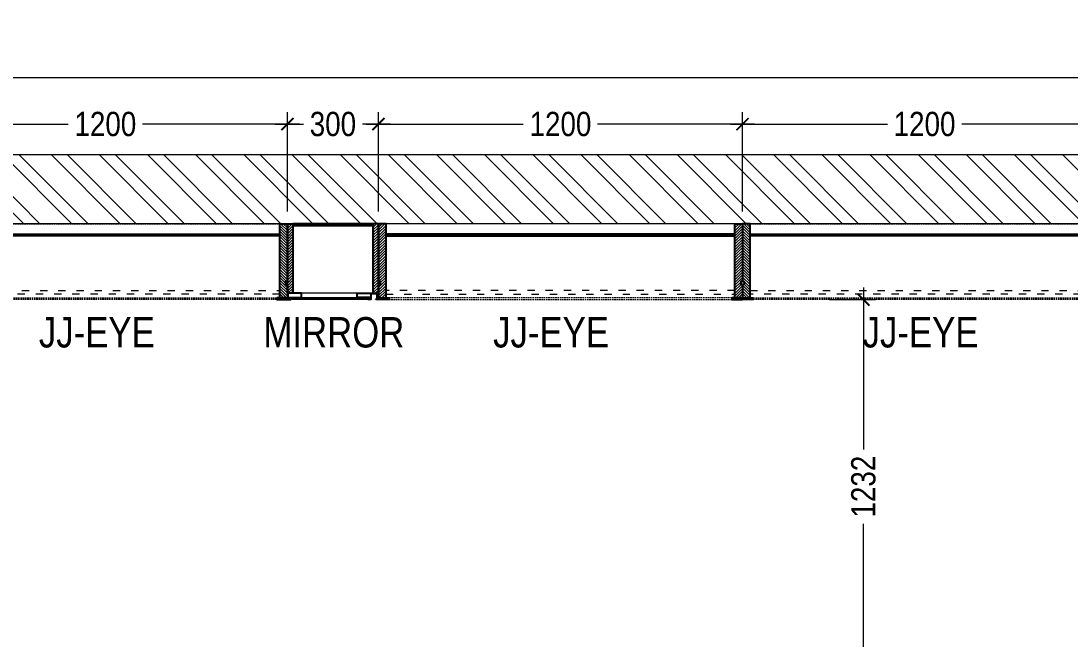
# Model space of a CAD drawing. Header units: millimetres. Extents: x 7389 to 27936, y -894474 to -881284.
# Drawn here: x 10014 to 13471, y -889858 to -887822 of the extents above; entities that cross this region are included whole.
import ezdxf
from ezdxf.lldxf.tags import DXFTag

# ---------------------------------------------------------------- set-up
doc = ezdxf.new("R2010")
doc.units = ezdxf.units.MM
doc.header["$LTSCALE"] = 40
doc.header["$MEASUREMENT"] = 0
doc.header["$PDMODE"] = 3
for name, pattern in [('a_p6_plan_L18$0$HIDDEN', [0.375, 0.25, -0.125]), ('ACAD_ISO03W100', [30, 12, -18]), ('HIDDEN2', [0.1875, 0.125, -0.0625])]:
    doc.linetypes.add(name, pattern=pattern)
for name, color, linetype, lineweight in [('A-WALL-MASY', 1, 'Continuous', 9), ('dimensions', 149, 'Continuous', 5), ('Floor-Unit', 1, 'Continuous', 13), ('LENS_TEXT', 31, 'HIDDEN2', 5), ('LN-ELEVATION-1', 81, 'Continuous', 25), ('LN-ELEVATION-2', 103, 'Continuous', 20), ('LN-ELEVATION-3', 125, 'a_p6_plan_L18$0$HIDDEN', 18), ('LN-ELEVATION-4', 145, 'Continuous', 13), ('LN-HATCH', 251, 'Continuous', 0), ('Mirror', 4, 'Continuous', 15), ('wall hatch', 22, 'Continuous', 9)]:
    doc.layers.add(name, color=color, linetype=linetype, lineweight=lineweight)
doc.styles.get("Standard").update_dxf_attribs({"font": 'ARIALN.TTF'})
tags = doc.linetypes.add('DASHED2', pattern=[0.375, 0.25, -0.125]).pattern_tags.tags
tags[6:7] = [DXFTag(74, 4), DXFTag(75, 0), DXFTag(340, '0'), DXFTag(46, 1.0), DXFTag(50, 0.0), DXFTag(44, 0.0), DXFTag(45, 0.0)]
tags[4:5] = [DXFTag(74, 4), DXFTag(75, 0), DXFTag(340, '0'), DXFTag(46, 1.0), DXFTag(50, 0.0), DXFTag(44, 0.0), DXFTag(45, 0.0)]
doc.dimstyles.new('Working', dxfattribs={"dimscale": 0.8, "dimtxt": 100, "dimasz": 50, "dimexe": 50, "dimexo": 50, "dimgap": 25, "dimtad": 0, "dimdec": 0, "dimzin": 0, "dimdsep": 46, "dimtxsty": 'Standard', "dimblk": 'ARCHTICK', "dimcen": 0, "dimdle": 50, "dimclrd": 250, "dimclre": 8, "dimclrt": 7, "dimadec": 0, "dimazin": 0, "dimtfac": 1, "dimtdec": 0, "dimtofl": 0, "dimtmove": 1, "dimatfit": 3, "dimfxl": 3, "dimtolj": 1, "dimlwd": 5, "dimlwe": 0, "dimarcsym": 0})

# ---------------------------------------------------------------- blocks, each defined once
blk = doc.blocks.new('serfqrewfqrew')
at = {"layer": 'wall hatch'}
h = blk.add_hatch(dxfattribs=at)
h.set_pattern_fill('ANSI32', color=256, scale=300, angle=269.87)
h.set_pattern_definition([(314.87, (-17906290.98, 1629025.95), (79.7298001, 79.36881616), []), (314.87, (-17906291.1, 1628972.92), (79.7298001, 79.36881616), [])])
h.paths.add_polyline_path([(-813.1, -228.7), (-18040.5, -228.7), (-18040.5, 0), (-813.1, 0)])
h.paths.add_polyline_path([(-17811.8, -5132.6), (-14864.3, -5132.6), (-14864.3, -5361.3), (-17811.8, -5361.3)])
h.paths.add_polyline_path([(-14381.5, -5158), (-11688.2, -5158), (-11688.2, -5361.3), (-14381.5, -5361.3)])
h.paths.add_polyline_path([(-11230.8, -5183.5), (-6504.7, -5183.5), (-6504.7, -5361.3), (-11230.8, -5361.3)])
h.paths.add_polyline_path([(-5920.3, -5183.5), (-787.7, -5183.5), (-787.7, -5361.3), (-5920.3, -5361.3)])
h.paths.add_polyline_path([(-228.7, -4827.7), (0, -4827.7), (0, -609.8), (-228.7, -609.8)])
at = {"layer": 'A-WALL-MASY'}
blk.add_lwpolyline([(-813.1, -228.7), (-18040.5, -228.7), (-18040.5, 0), (-813.1, 0)], close=True, dxfattribs=at)
blk = doc.blocks.new('GFCHGFD')
at = {"layer": 'LN-HATCH', "ltscale": 0.5}
h = blk.add_hatch(dxfattribs=at)
h.set_pattern_fill('ANSI31', color=256, scale=2)
h.set_pattern_definition([(45, (4060076.63, 1708724.648), (-4.4901280605, 4.4901280605), [])])
h.paths.add_polyline_path([(-144.2, 105.2), (-126.2, 105.2), (-126.2, -123.8), (-144.2, -123.8)])
h.paths.add_polyline_path([(-126.2, 99.2), (137.8, 99.2), (137.8, 105.2), (-126.2, 105.2)])
h.paths.add_polyline_path([(155.8, 105.2), (137.8, 105.2), (137.8, -123.8), (155.8, -123.8)])
at = {"layer": 'LN-ELEVATION-1'}
for points in [[(-144.2, 105.2), (-126.2, 105.2), (-126.2, -123.8), (-144.2, -123.8)], [(-126.2, 99.2), (137.8, 99.2), (137.8, 105.2), (-126.2, 105.2)], [(155.8, 105.2), (137.8, 105.2), (137.8, -123.8), (155.8, -123.8)], [(-97.2, -137.8), (-97.2, -123.8), (-142.2, -123.8), (-142.2, -144.8), (-133.2, -144.8), (-133.2, -143.3), (-140.7, -143.3), (-140.7, -137.8)], [(85.8, -137.8), (85.8, -123.8), (130.8, -123.8), (130.8, -144.8), (121.8, -144.8), (121.8, -143.3), (129.3, -143.3), (129.3, -137.8)], [(147.8, -144.8), (147.8, -143.3), (152.3, -143.3), (152.3, -125.3), (130.8, -125.3), (130.8, -123.8), (153.8, -123.8), (153.8, -144.8)]]:
    blk.add_lwpolyline(points, close=True, dxfattribs=at)
at = {"layer": 'LN-ELEVATION-2'}
blk.add_lwpolyline([(-97.2, -137.8), (85.8, -137.8), (85.8, -123.8), (-97.2, -123.8)], close=True, dxfattribs=at)
at = {"layer": 'LN-ELEVATION-4', "ltscale": 0.5}
blk.add_line((121.8, -144.8), (-133.2, -144.8), dxfattribs=at)
at = {"layer": 'Mirror', "lineweight": 0}
blk.add_lwpolyline([(-140.7, -137.8), (129.3, -137.8), (129.3, -143.3), (-140.7, -143.3)], close=True, dxfattribs=at)
blk = doc.blocks.new('GFHFD')
at = {"layer": 'LN-HATCH', "ltscale": 0.5}
h = blk.add_hatch(dxfattribs=at)
h.set_pattern_fill('ANSI31', color=256, scale=2)
h.set_pattern_definition([(45, (4097187.331, 1708800.267), (-4.4901280605, 4.4901280605), [])])
h.paths.add_polyline_path([(792.1, 220), (792.1, 30), (786.1, 30), (786.1, 20), (792.1, 20), (792.1, -24), (767.1, -24), (767.1, 220)])
h.paths.add_polyline_path([(-382.9, 180), (767.1, 180), (767.1, 186), (-382.9, 186)])
h.paths.add_polyline_path([(757.1, -24), (757.1, -30), (792.1, -30), (792.1, -24)])
h.paths.add_polyline_path([(-407.9, 220), (-407.9, 30), (-401.9, 30), (-401.9, 20), (-407.9, 20), (-407.9, -24), (-382.9, -24), (-382.9, 220)])
h.paths.add_polyline_path([(-372.9, -24), (-372.9, -30), (-407.9, -30), (-407.9, -24)])
at = {"layer": 'LN-ELEVATION-1', "ltscale": 0.5}
for points in [[(-407.9, 220), (-407.9, 30), (-401.9, 30), (-401.9, 20), (-407.9, 20), (-407.9, -24), (-382.9, -24), (-382.9, 220)], [(792.1, 220), (792.1, 30), (786.1, 30), (786.1, 20), (792.1, 20), (792.1, -24), (767.1, -24), (767.1, 220)], [(-382.9, 180), (767.1, 180), (767.1, 186), (-382.9, 186)], [(-372.9, -24), (-372.9, -30), (-407.9, -30), (-407.9, -24)], [(757.1, -24), (757.1, -30), (792.1, -30), (792.1, -24)]]:
    blk.add_lwpolyline(points, close=True, dxfattribs=at)
at = {"layer": 'LN-ELEVATION-3', "ltscale": 0.5}
for p, q in [((767.1, 220), (-382.9, 220)), ((757.1, -24), (-372.9, -24)), ((-372.9, -30), (757.1, -30))]:
    blk.add_line(p, q, dxfattribs=at)
at = {"layer": 'LN-ELEVATION-4', "linetype": 'ACAD_ISO03W100', "ltscale": 0.05}
blk.add_lwpolyline([(767.1, 0), (-382.9, 0), (-382.9, -12), (767.1, -12)], close=True, dxfattribs=at)
blk = doc.blocks.new('_ArchTick')
at = {"const_width": 0.15}
blk.add_lwpolyline([(-0.5, -0.5), (0.5, 0.5)], dxfattribs=at)
blk = doc.blocks.new('*D34')
at = {"layer": 'Defpoints', "color": 0, "ltscale": 50, "transparency": 16777216}
for p in [(10891.9, -888161.6), (10891.9, -888489.9), (9691.9, -888591.6)]:
    blk.add_point(p, dxfattribs=at)
at = {"layer": 'dimensions', "color": 8, "linetype": 'DASHED2', "lineweight": 0, "ltscale": 50, "transparency": 16777216}
for p, q in [((9691.9, -888551.6), (9691.9, -888121.6)), ((10891.9, -888449.9), (10891.9, -888121.6))]:
    blk.add_line(p, q, dxfattribs=at)
at = {"layer": 'dimensions', "color": 250, "linetype": 'DASHED2', "lineweight": 5, "ltscale": 50, "transparency": 16777216}
for p, q in [((9651.9, -888161.6), (10177.1, -888161.6)), ((10931.9, -888161.6), (10406.6, -888161.6))]:
    blk.add_line(p, q, dxfattribs=at)
at = {"layer": 'dimensions', "color": 250, "lineweight": 5, "ltscale": 50, "transparency": 16777216, "xscale": 40, "yscale": 40, "zscale": 40, "rotation": 180}
blk.add_blockref('_ArchTick', (9691.9, -888161.6), dxfattribs=at)
at = {"layer": 'dimensions', "color": 250, "lineweight": 5, "ltscale": 50, "transparency": 16777216, "xscale": 40, "yscale": 40, "zscale": 40}
blk.add_blockref('_ArchTick', (10891.9, -888161.6), dxfattribs=at)
at = {"layer": 'dimensions', "color": 7, "ltscale": 50, "transparency": 16777216, "insert": (10291.9, -888161.6), "char_height": 80, "attachment_point": 5, "bg_fill": 3, "box_fill_scale": 1.25, "bg_fill_color": 9, "bg_fill_true_color": 13158600, "bg_fill_transparency": 0}
blk.add_mtext('\\A1;1200', dxfattribs=at)
blk = doc.blocks.new('*D35')
at = {"layer": 'Defpoints', "color": 0, "ltscale": 50, "transparency": 16777216}
for p in [(11191.9, -888161.6), (10891.9, -888489.9), (11191.9, -888489.9)]:
    blk.add_point(p, dxfattribs=at)
at = {"layer": 'dimensions', "color": 8, "linetype": 'DASHED2', "lineweight": 0, "ltscale": 50, "transparency": 16777216}
for p, q in [((10891.9, -888449.9), (10891.9, -888121.6)), ((11191.9, -888449.9), (11191.9, -888121.6))]:
    blk.add_line(p, q, dxfattribs=at)
at = {"layer": 'dimensions', "color": 250, "linetype": 'DASHED2', "lineweight": 5, "ltscale": 50, "transparency": 16777216}
for p, q in [((10851.9, -888161.6), (10949.5, -888161.6)), ((11231.9, -888161.6), (11134.2, -888161.6))]:
    blk.add_line(p, q, dxfattribs=at)
at = {"layer": 'dimensions', "color": 250, "lineweight": 5, "ltscale": 50, "transparency": 16777216, "xscale": 40, "yscale": 40, "zscale": 40, "rotation": 180}
blk.add_blockref('_ArchTick', (10891.9, -888161.6), dxfattribs=at)
at = {"layer": 'dimensions', "color": 250, "lineweight": 5, "ltscale": 50, "transparency": 16777216, "xscale": 40, "yscale": 40, "zscale": 40}
blk.add_blockref('_ArchTick', (11191.9, -888161.6), dxfattribs=at)
at = {"layer": 'dimensions', "color": 7, "ltscale": 50, "transparency": 16777216, "insert": (11041.9, -888161.6), "char_height": 80, "attachment_point": 5, "bg_fill": 3, "box_fill_scale": 1.25, "bg_fill_color": 9, "bg_fill_true_color": 13158600, "bg_fill_transparency": 0}
blk.add_mtext('\\A1;300', dxfattribs=at)
blk = doc.blocks.new('*D36')
at = {"layer": 'Defpoints', "color": 0, "ltscale": 50, "transparency": 16777216}
for p in [(12391.9, -888161.6), (11191.9, -888489.9), (12391.9, -888489.9)]:
    blk.add_point(p, dxfattribs=at)
at = {"layer": 'dimensions', "color": 8, "linetype": 'DASHED2', "lineweight": 0, "ltscale": 50, "transparency": 16777216}
for p, q in [((11191.9, -888449.9), (11191.9, -888121.6)), ((12391.9, -888449.9), (12391.9, -888121.6))]:
    blk.add_line(p, q, dxfattribs=at)
at = {"layer": 'dimensions', "color": 250, "linetype": 'DASHED2', "lineweight": 5, "ltscale": 50, "transparency": 16777216}
for p, q in [((11151.9, -888161.6), (11677.1, -888161.6)), ((12431.9, -888161.6), (11906.6, -888161.6))]:
    blk.add_line(p, q, dxfattribs=at)
at = {"layer": 'dimensions', "color": 250, "lineweight": 5, "ltscale": 50, "transparency": 16777216, "xscale": 40, "yscale": 40, "zscale": 40, "rotation": 180}
blk.add_blockref('_ArchTick', (11191.9, -888161.6), dxfattribs=at)
at = {"layer": 'dimensions', "color": 250, "lineweight": 5, "ltscale": 50, "transparency": 16777216, "xscale": 40, "yscale": 40, "zscale": 40}
blk.add_blockref('_ArchTick', (12391.9, -888161.6), dxfattribs=at)
at = {"layer": 'dimensions', "color": 7, "ltscale": 50, "transparency": 16777216, "insert": (11791.9, -888161.6), "char_height": 80, "attachment_point": 5, "bg_fill": 3, "box_fill_scale": 1.25, "bg_fill_color": 9, "bg_fill_true_color": 13158600, "bg_fill_transparency": 0}
blk.add_mtext('\\A1;1200', dxfattribs=at)
blk = doc.blocks.new('*D37')
at = {"layer": 'Defpoints', "color": 0, "ltscale": 50, "transparency": 16777216}
for p in [(13591.9, -888161.6), (12391.9, -888489.9), (13591.9, -888489.9)]:
    blk.add_point(p, dxfattribs=at)
at = {"layer": 'dimensions', "color": 8, "linetype": 'DASHED2', "lineweight": 0, "ltscale": 50, "transparency": 16777216}
for p, q in [((12391.9, -888449.9), (12391.9, -888121.6)), ((13591.9, -888449.9), (13591.9, -888121.6))]:
    blk.add_line(p, q, dxfattribs=at)
at = {"layer": 'dimensions', "color": 250, "linetype": 'DASHED2', "lineweight": 5, "ltscale": 50, "transparency": 16777216}
for p, q in [((12351.9, -888161.6), (12877.1, -888161.6)), ((13631.9, -888161.6), (13106.6, -888161.6))]:
    blk.add_line(p, q, dxfattribs=at)
at = {"layer": 'dimensions', "color": 250, "lineweight": 5, "ltscale": 50, "transparency": 16777216, "xscale": 40, "yscale": 40, "zscale": 40, "rotation": 180}
blk.add_blockref('_ArchTick', (12391.9, -888161.6), dxfattribs=at)
at = {"layer": 'dimensions', "color": 250, "lineweight": 5, "ltscale": 50, "transparency": 16777216, "xscale": 40, "yscale": 40, "zscale": 40}
blk.add_blockref('_ArchTick', (13591.9, -888161.6), dxfattribs=at)
at = {"layer": 'dimensions', "color": 7, "ltscale": 50, "transparency": 16777216, "insert": (12991.9, -888161.6), "char_height": 80, "attachment_point": 5, "bg_fill": 3, "box_fill_scale": 1.25, "bg_fill_color": 9, "bg_fill_true_color": 13158600, "bg_fill_transparency": 0}
blk.add_mtext('\\A1;1200', dxfattribs=at)
blk = doc.blocks.new('*D102')
at = {"layer": 'Defpoints', "color": 0, "ltscale": 50, "transparency": 16777216}
for p in [(12638.7, -888739.9), (12790.6, -888739.9), (12595.8, -889971.9)]:
    blk.add_point(p, dxfattribs=at)
at = {"layer": 'dimensions', "color": 250, "linetype": 'DASHED2', "lineweight": 5, "ltscale": 50, "transparency": 16777216}
for p, q in [((12790.6, -888699.9), (12790.6, -889241.3)), ((12790.6, -890011.9), (12790.6, -889470.5))]:
    blk.add_line(p, q, dxfattribs=at)
at = {"layer": 'dimensions', "color": 8, "linetype": 'DASHED2', "lineweight": 0, "ltscale": 50, "transparency": 16777216}
for p, q in [((12678.7, -888739.9), (12830.6, -888739.9)), ((12635.8, -889971.9), (12830.6, -889971.9))]:
    blk.add_line(p, q, dxfattribs=at)
at = {"layer": 'dimensions', "color": 250, "lineweight": 5, "ltscale": 50, "transparency": 16777216, "xscale": 40, "yscale": 40, "zscale": 40}
for p, rotation in [((12790.6, -888739.9), 90), ((12790.6, -889971.9), 270)]:
    blk.add_blockref('_ArchTick', p, dxfattribs=dict(at, rotation=rotation))
at = {"layer": 'dimensions', "color": 7, "ltscale": 50, "transparency": 16777216, "insert": (12790.6, -889355.9), "char_height": 80, "attachment_point": 5, "rotation": 90, "bg_fill": 3, "box_fill_scale": 1.25, "bg_fill_color": 9, "bg_fill_true_color": 13158600, "bg_fill_transparency": 0}
blk.add_mtext('\\A1;1232', dxfattribs=at)
blk = doc.blocks.new('*D118')
at = {"layer": 'Defpoints', "color": 0, "ltscale": 50, "transparency": 16777216}
for p in [(9488.6, -888007.8), (27503.7, -888261.3), (9488.6, -888489.9)]:
    blk.add_point(p, dxfattribs=at)
at = {"layer": 'dimensions', "color": 8, "linetype": 'DASHED2', "lineweight": 0, "ltscale": 50, "transparency": 16777216}
for p, q in [((9488.6, -888407.8), (9488.6, -887967.8)), ((27503.7, -888221.3), (27503.7, -887967.8))]:
    blk.add_line(p, q, dxfattribs=at)
at = {"layer": 'dimensions', "color": 250, "linetype": 'DASHED2', "lineweight": 5, "ltscale": 50, "transparency": 16777216}
for p, q in [((9448.6, -888007.8), (18125.1, -888007.8)), ((27543.7, -888007.8), (18867.2, -888007.8))]:
    blk.add_line(p, q, dxfattribs=at)
at = {"layer": 'dimensions', "color": 250, "lineweight": 5, "ltscale": 50, "transparency": 16777216, "xscale": 40, "yscale": 40, "zscale": 40, "rotation": 180}
blk.add_blockref('_ArchTick', (9488.6, -888007.8), dxfattribs=at)
at = {"layer": 'dimensions', "color": 250, "lineweight": 5, "ltscale": 50, "transparency": 16777216, "xscale": 40, "yscale": 40, "zscale": 40}
blk.add_blockref('_ArchTick', (27503.7, -888007.8), dxfattribs=at)
at = {"layer": 'dimensions', "color": 7, "ltscale": 50, "transparency": 16777216, "insert": (18496.1, -888007.8), "char_height": 80, "attachment_point": 5, "bg_fill": 3, "box_fill_scale": 1.25, "bg_fill_color": 9, "bg_fill_true_color": 13158600, "bg_fill_transparency": 0}
blk.add_mtext('\\A1;18015 [59\'-1 1/2"]', dxfattribs=at)

msp = doc.modelspace()

# ---------------------------------------------------------------- block references
msp.add_blockref('serfqrewfqrew', (27732.3, -888261.3))
at = {"layer": 'Floor-Unit', "xscale": -1}
for p in [(10483.9, -888709.9), (13183.9, -888709.9)]:
    msp.add_blockref('GFHFD', p, dxfattribs=at)
at = {"layer": 'Floor-Unit'}
for name, p in [('GFCHGFD', (11036, -888595.1)), ('GFHFD', (11599.8, -888709.9))]:
    msp.add_blockref(name, p, dxfattribs=at)

# ---------------------------------------------------------------- texts
at = {"layer": 'LENS_TEXT', "linetype": 'Continuous', "ltscale": 3, "char_height": 100, "width": 271.785, "attachment_point": 5}
for s, insert in [('\\pxql;JJ-EYE', (10208.7, -888848.1)), ('\\pxql;MIRROR', (10948.7, -888848.1)), ('\\pxql;JJ-EYE', (11705.9, -888848.1)), ('\\pxql;JJ-EYE', (12923.7, -888848.1))]:
    msp.add_mtext(s, dxfattribs=dict(at, insert=insert))

# ---------------------------------------------------------------- next in the draw order: dimensions: what is measured, and where the dimension line sits
at = {"layer": 'dimensions', "color": 3, "ltscale": 50, "true_color": 0x15f609}
dim = msp.add_linear_dim(base=(10891.9, -888161.6), p1=(9691.9, -888591.6), p2=(10891.9, -888489.9), dimstyle='Working', override={"dimfxl": 500, "dimfxlon": 1, "dimtfill": 1, "dimarcsym": 1}, dxfattribs=at)
dim.commit()
dim.dimension.update_dxf_attribs({"geometry": '*D34', "text_midpoint": (10291.9, -888161.6)})
dim = msp.add_linear_dim(base=(12790.6, -888739.9), p1=(12595.8, -889971.9), p2=(12638.7, -888739.9), angle=90, dimstyle='Working', override={"dimfxl": 500, "dimfxlon": 1, "dimtfill": 1, "dimarcsym": 1}, dxfattribs=at)
dim.commit()
dim.dimension.update_dxf_attribs({"geometry": '*D102', "text_midpoint": (12790.6, -889355.9)})

# ---------------------------------------------------------------- next in the draw order: dimensions: what is measured, and where the dimension line sits
dim = msp.add_linear_dim(base=(11191.9, -888161.6), p1=(10891.9, -888489.9), p2=(11191.9, -888489.9), dimstyle='Working', override={"dimfxl": 500, "dimfxlon": 1, "dimtfill": 1, "dimarcsym": 1}, dxfattribs=at)
dim.commit()
dim.dimension.update_dxf_attribs({"geometry": '*D35', "text_midpoint": (11041.9, -888161.6)})

# ---------------------------------------------------------------- next in the draw order: dimensions: what is measured, and where the dimension line sits
dim = msp.add_linear_dim(base=(12391.9, -888161.6), p1=(11191.9, -888489.9), p2=(12391.9, -888489.9), dimstyle='Working', override={"dimfxl": 500, "dimfxlon": 1, "dimtfill": 1, "dimarcsym": 1}, dxfattribs=at)
dim.commit()
dim.dimension.update_dxf_attribs({"geometry": '*D36', "text_midpoint": (11791.9, -888161.6)})

# ---------------------------------------------------------------- next in the draw order: dimensions: what is measured, and where the dimension line sits
dim = msp.add_linear_dim(base=(13591.9, -888161.6), p1=(12391.9, -888489.9), p2=(13591.9, -888489.9), dimstyle='Working', override={"dimfxl": 500, "dimfxlon": 1, "dimtfill": 1, "dimarcsym": 1}, dxfattribs=at)
dim.commit()
dim.dimension.update_dxf_attribs({"geometry": '*D37', "text_midpoint": (12991.9, -888161.6)})

# ---------------------------------------------------------------- next in the draw order: dimensions: what is measured, and where the dimension line sits
at = {"layer": 'dimensions', "ltscale": 50}
dim = msp.add_linear_dim(base=(9488.6, -888007.8), p1=(27503.7, -888261.3), p2=(9488.6, -888489.9), dimstyle='Working', override={"dimfxl": 500, "dimfxlon": 1, "dimtfill": 1, "dimarcsym": 1}, dxfattribs=at)
dim.commit()
dim.dimension.update_dxf_attribs({"geometry": '*D118', "text_midpoint": (18496.1, -888007.8)})

doc.saveas('drawing.dxf')
